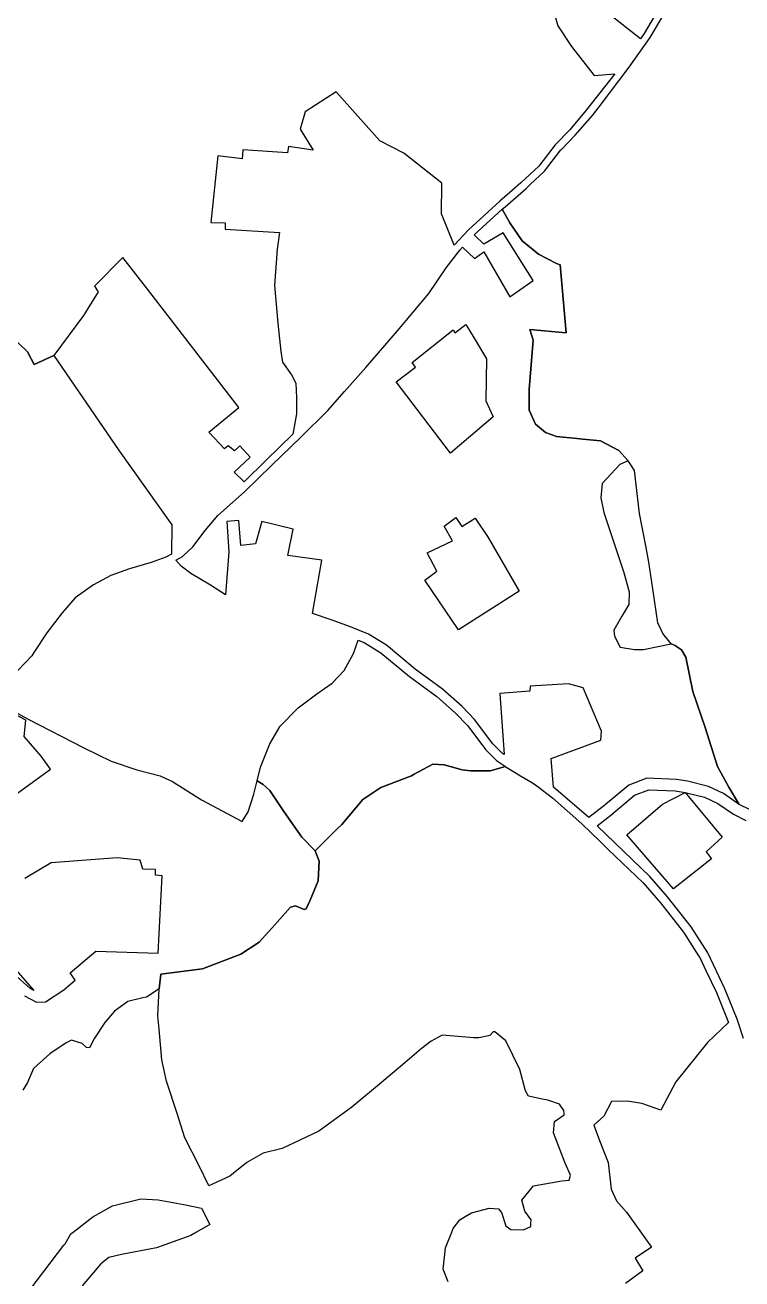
# Model space of a CAD drawing. Header units: millimetres. Extents: x 35444746 to 35449000, y 3482000 to 3488437.
# Drawn here: x 35447750.3 to 35447949.9, y 3484987 to 3485335.8 of the extents above; entities that cross this region are included whole.
import ezdxf

# ---------------------------------------------------------------- set-up
doc = ezdxf.new("R2010")
doc.units = ezdxf.units.MM
doc.layers.add('0203.02旱地整理', color=9, linetype='Continuous', true_color=0x808080)
doc.layers.add('0204.02水田整理', color=9, linetype='Continuous', true_color=0x808080)

msp = doc.modelspace()

# ---------------------------------------------------------------- linework, layer by layer
at = {"layer": '0203.02旱地整理', "color": 41}
for points in [[(35447928.886, 3485344.12), (35447922.681, 3485333.441), (35447921.681, 3485332.034), (35447912.093, 3485339.532)], [(35447928.886, 3485344.12), (35447922.681, 3485333.441), (35447921.681, 3485332.034), (35447912.093, 3485339.532)], [(35447897.903, 3485338.216), (35447898.61, 3485335.653), (35447902.412, 3485329.908), (35447908.798, 3485321.794), (35447914.518, 3485322.263), (35447906.574, 3485312.128), (35447902.015, 3485306.693), (35447897.921, 3485302.473), (35447895.768, 3485299.696), (35447893.335, 3485296.557), (35447888.384, 3485291.906), (35447885.311, 3485289.23), (35447882.535, 3485286.814), (35447873.742, 3485278.888), (35447869.784, 3485274.547), (35447866.231, 3485283.291), (35447866.383, 3485291.821), (35447855.736, 3485300.154), (35447849.114, 3485303.581), (35447836.902, 3485317.258), (35447828.346, 3485311.647), (35447826.881, 3485306.888), (35447830.57, 3485300.995), (35447823.685, 3485302.084), (35447823.364, 3485300.303), (35447810.974, 3485301.075), (35447810.736, 3485298.6), (35447804.016, 3485299.416), (35447802.093, 3485280.914), (35447806.013, 3485280.819), (35447806.007, 3485279.022), (35447821.195, 3485278.154), (35447820.506, 3485273.467), (35447819.757, 3485263.335), (35447820.663, 3485252.924), (35447821.533, 3485244.981), (35447821.984, 3485242.083), (35447824.475, 3485238.478), (35447825.721, 3485236.185), (35447825.852, 3485232.122), (35447825.852, 3485227.666), (35447824.91, 3485221.984), (35447817.437, 3485214.8), (35447811.348, 3485208.772), (35447808.582, 3485211.447), (35447812.992, 3485215.635), (35447810.105, 3485218.786), (35447808.665, 3485217.39), (35447806.9, 3485218.779), (35447805.849, 3485217.915), (35447801.467, 3485222.573), (35447809.798, 3485229.402), (35447784.126, 3485262.682), (35447777.589, 3485271.143), (35447769.619, 3485263.228), (35447770.711, 3485261.59), (35447766.617, 3485255.016), (35447758.321, 3485243.874), (35447752.901, 3485241.385), (35447750.968, 3485244.934), (35447743.894, 3485251.784)], [(35447897.903, 3485338.216), (35447898.61, 3485335.653), (35447902.412, 3485329.908), (35447908.798, 3485321.794), (35447914.518, 3485322.263), (35447906.574, 3485312.128), (35447902.015, 3485306.693), (35447897.921, 3485302.473), (35447895.768, 3485299.696), (35447893.335, 3485296.557), (35447888.384, 3485291.906), (35447885.311, 3485289.23), (35447882.535, 3485286.814), (35447873.742, 3485278.888), (35447869.784, 3485274.547), (35447866.231, 3485283.291), (35447866.383, 3485291.821), (35447855.736, 3485300.154), (35447849.114, 3485303.581), (35447836.902, 3485317.258), (35447828.346, 3485311.647), (35447826.881, 3485306.888), (35447830.57, 3485300.995), (35447823.685, 3485302.084), (35447823.364, 3485300.303), (35447810.974, 3485301.075), (35447810.736, 3485298.6), (35447804.016, 3485299.416), (35447802.093, 3485280.914), (35447806.013, 3485280.819), (35447806.007, 3485279.022), (35447821.195, 3485278.154), (35447820.506, 3485273.467), (35447819.757, 3485263.335), (35447820.663, 3485252.924), (35447821.533, 3485244.981), (35447821.984, 3485242.083), (35447824.475, 3485238.478), (35447825.721, 3485236.185), (35447825.852, 3485232.122), (35447825.852, 3485227.666), (35447824.91, 3485221.984), (35447817.437, 3485214.8), (35447811.348, 3485208.772), (35447808.582, 3485211.447), (35447812.992, 3485215.635), (35447810.105, 3485218.786), (35447808.665, 3485217.39), (35447806.9, 3485218.779), (35447805.849, 3485217.915), (35447801.467, 3485222.573), (35447809.798, 3485229.402), (35447784.126, 3485262.682), (35447777.589, 3485271.143), (35447769.619, 3485263.228), (35447770.711, 3485261.59), (35447766.617, 3485255.016), (35447758.321, 3485243.874), (35447752.901, 3485241.385), (35447750.968, 3485244.934), (35447743.894, 3485251.784)], [(35447747.593, 3485121.679), (35447757.407, 3485128.766), (35447754.831, 3485132.416), (35447750.076, 3485137.857), (35447750.547, 3485142.402), (35447741.338, 3485147.211)], [(35447747.593, 3485121.679), (35447757.407, 3485128.766), (35447754.831, 3485132.416), (35447750.076, 3485137.857), (35447750.547, 3485142.402), (35447741.338, 3485147.211)], [(35447745.471, 3485145.897), (35447751.18, 3485142.689), (35447766.688, 3485134.749), (35447774.33, 3485131.058), (35447781.45, 3485128.623), (35447787.96, 3485126.978), (35447789.355, 3485126.308), (35447791.38, 3485125.335), (35447799.43, 3485120.261), (35447810.805, 3485114.215), (35447812.396, 3485116.883), (35447814.048, 3485121.873), (35447814.937, 3485125.539), (35447816.594, 3485124.576), (35447818.509, 3485122.903), (35447822.38, 3485117.051), (35447827.42, 3485109.864), (35447831.071, 3485106.124), (35447832.253, 3485103.246), (35447831.951, 3485097.753), (35447829.733, 3485092.37), (35447828.56, 3485089.921), (35447828.007, 3485089.782), (35447825.635, 3485090.818), (35447824.239, 3485090.422), (35447819.022, 3485084.58), (35447815.462, 3485080.686), (35447810.426, 3485077.33), (35447799.706, 3485073.254), (35447788.161, 3485071.726), (35447787.653, 3485067.725), (35447784.133, 3485065.341), (35447783.149, 3485065.181), (35447778.97, 3485064.131), (35447775.194, 3485061.442), (35447772.563, 3485058.339), (35447769.682, 3485053.927), (35447768.281, 3485051.312), (35447767.463, 3485051.396), (35447766.238, 3485052.465), (35447763.293, 3485053.376), (35447761.817, 3485052.644), (35447757.221, 3485049.63), (35447752.704, 3485045.551), (35447751.053, 3485041.626), (35447749.735, 3485039.502)], [(35447745.471, 3485145.897), (35447751.18, 3485142.689), (35447766.688, 3485134.749), (35447774.33, 3485131.058), (35447781.45, 3485128.623), (35447787.96, 3485126.978), (35447789.355, 3485126.308), (35447791.38, 3485125.335), (35447799.43, 3485120.261), (35447810.805, 3485114.215), (35447812.396, 3485116.883), (35447814.048, 3485121.873), (35447814.937, 3485125.539), (35447816.594, 3485124.576), (35447818.509, 3485122.903), (35447822.38, 3485117.051), (35447827.42, 3485109.864), (35447831.071, 3485106.124), (35447832.253, 3485103.246), (35447831.951, 3485097.753), (35447829.733, 3485092.37), (35447828.56, 3485089.921), (35447828.007, 3485089.782), (35447825.635, 3485090.818), (35447824.239, 3485090.422), (35447819.022, 3485084.58), (35447815.462, 3485080.686), (35447810.426, 3485077.33), (35447799.706, 3485073.254), (35447788.161, 3485071.726), (35447787.653, 3485067.725), (35447784.133, 3485065.341), (35447783.149, 3485065.181), (35447778.97, 3485064.131), (35447775.194, 3485061.442), (35447772.563, 3485058.339), (35447769.682, 3485053.927), (35447768.281, 3485051.312), (35447767.463, 3485051.396), (35447766.238, 3485052.465), (35447763.293, 3485053.376), (35447761.817, 3485052.644), (35447757.221, 3485049.63), (35447752.704, 3485045.551), (35447751.053, 3485041.626), (35447749.735, 3485039.502)], [(35447950.338, 3485053.854), (35447948.601, 3485059.232), (35447945.171, 3485067.698), (35447940.413, 3485077.68), (35447935.744, 3485084.964), (35447929.214, 3485093.307), (35447924.252, 3485098.962), (35447914.507, 3485108.3), (35447909.606, 3485113.066), (35447913.392, 3485116.004), (35447920.014, 3485121.585), (35447923.953, 3485123.057), (35447931.3, 3485122.767), (35447934.066, 3485122.283), (35447939.518, 3485120.972), (35447943.182, 3485119.241), (35447947.51, 3485116.238), (35447950.97, 3485114.538)], [(35447950.338, 3485053.854), (35447948.601, 3485059.232), (35447945.171, 3485067.698), (35447940.413, 3485077.68), (35447935.744, 3485084.964), (35447929.214, 3485093.307), (35447924.252, 3485098.962), (35447914.507, 3485108.3), (35447909.606, 3485113.066), (35447913.392, 3485116.004), (35447920.014, 3485121.585), (35447923.953, 3485123.057), (35447931.3, 3485122.767), (35447934.066, 3485122.283), (35447939.518, 3485120.972), (35447943.182, 3485119.241), (35447947.51, 3485116.238), (35447950.97, 3485114.538)], [(35447750.174, 3485065.764), (35447753.517, 3485063.998), (35447756, 3485064.093), (35447761.118, 3485067.391), (35447764.283, 3485070.11), (35447762.897, 3485072.161), (35447770, 3485078.129), (35447787.358, 3485077.583), (35447788.486, 3485099.158), (35447786.621, 3485099.327), (35447786.626, 3485100.868), (35447783.138, 3485100.961), (35447782.371, 3485103.449), (35447775.943, 3485104.115), (35447757.607, 3485102.734), (35447750.235, 3485098.405)], [(35447750.174, 3485065.764), (35447753.517, 3485063.998), (35447756, 3485064.093), (35447761.118, 3485067.391), (35447764.283, 3485070.11), (35447762.897, 3485072.161), (35447770, 3485078.129), (35447787.358, 3485077.583), (35447788.486, 3485099.158), (35447786.621, 3485099.327), (35447786.626, 3485100.868), (35447783.138, 3485100.961), (35447782.371, 3485103.449), (35447775.943, 3485104.115), (35447757.607, 3485102.734), (35447750.235, 3485098.405)], [(35447742.032, 3485079.417), (35447752.754, 3485067.228), (35447751.622, 3485067.826), (35447747.323, 3485071.741)], [(35447742.032, 3485079.417), (35447752.754, 3485067.228), (35447751.622, 3485067.826), (35447747.323, 3485071.741)]]:
    msp.add_lwpolyline(points, dxfattribs=at)
for points in [[(35447883.187, 3485284.574), (35447885.257, 3485280.809), (35447888.693, 3485275.794), (35447893.303, 3485272.095), (35447898.309, 3485269.519), (35447899.281, 3485269.133), (35447900.962, 3485250.22), (35447890.879, 3485251.128), (35447891.753, 3485248.127), (35447890.655, 3485234.441), (35447890.679, 3485228.646), (35447892.461, 3485224.821), (35447895.169, 3485222.476), (35447898.303, 3485221.368), (35447903.94, 3485220.798), (35447905.579, 3485220.633), (35447910.541, 3485220.112), (35447915.603, 3485217.47), (35447918.23, 3485214.622), (35447915.873, 3485213.538), (35447911.026, 3485208.297), (35447910.655, 3485204.333), (35447911.439, 3485200.192), (35447916.894, 3485183.769), (35447918.491, 3485178.132), (35447918.456, 3485174.66), (35447916.438, 3485171.374), (35447914.249, 3485167.428), (35447914.398, 3485165.773), (35447916.021, 3485162.781), (35447919.981, 3485162.08), (35447922.521, 3485162.068), (35447930.163, 3485163.661), (35447931.297, 3485163.166), (35447931.418, 3485163.088), (35447933.109, 3485161.987), (35447934.269, 3485159.973), (35447936.264, 3485150.412), (35447939.642, 3485140.436), (35447943.061, 3485129.555), (35447946.235, 3485123.803), (35447949.136, 3485119.004), (35447944.789, 3485122.021), (35447940.587, 3485124.006), (35447934.716, 3485125.418), (35447931.64, 3485125.956), (35447923.436, 3485126.28), (35447918.375, 3485124.389), (35447911.38, 3485118.493), (35447907.302, 3485115.329), (35447897.481, 3485123.829), (35447896.773, 3485131.784), (35447910.59, 3485136.895), (35447910.792, 3485139.347), (35447905.669, 3485151.446), (35447901.626, 3485152.586), (35447890.979, 3485151.899), (35447890.869, 3485150.519), (35447882.51, 3485149.859), (35447883.684, 3485132.898), (35447883.228, 3485133.2), (35447880.596, 3485135.886), (35447875.434, 3485142.635), (35447871.989, 3485146.237), (35447866.582, 3485151.033), (35447858.951, 3485156.628), (35447850.911, 3485163.264), (35447845.961, 3485166.384), (35447840.939, 3485168.37), (35447835.569, 3485170.303), (35447830.367, 3485172.147), (35447832.915, 3485186.924), (35447823.443, 3485188.255), (35447824.938, 3485195.529), (35447816.231, 3485197.676), (35447814.5, 3485191.493), (35447810.384, 3485191.058), (35447809.879, 3485198.002), (35447806.537, 3485197.688), (35447807.09, 3485189.237), (35447806.11, 3485177.329), (35447801.931, 3485180.02), (35447796.481, 3485183.223), (35447793.751, 3485185.25), (35447792.281, 3485186.917), (35447794.165, 3485187.985), (35447797.062, 3485190.682), (35447800.486, 3485195.235), (35447803.984, 3485199.419), (35447811.467, 3485205.936), (35447818.922, 3485213.315), (35447827.086, 3485221.165), (35447834.64, 3485228.596), (35447839.216, 3485233.919), (35447845.206, 3485240.598), (35447854.037, 3485250.768), (35447862.703, 3485261.183), (35447867.605, 3485268.305), (35447871.396, 3485273.199), (35447872.154, 3485274.031), (35447875.433, 3485270.85), (35447878.042, 3485272.749), (35447885.312, 3485260.187), (35447891.76, 3485264.766), (35447883.46, 3485278.014), (35447878.055, 3485274.845), (35447875.334, 3485277.496)], [(35447883.187, 3485284.574), (35447885.257, 3485280.809), (35447888.693, 3485275.794), (35447893.303, 3485272.095), (35447898.309, 3485269.519), (35447899.281, 3485269.133), (35447900.962, 3485250.22), (35447890.879, 3485251.128), (35447891.753, 3485248.127), (35447890.655, 3485234.441), (35447890.679, 3485228.646), (35447892.461, 3485224.821), (35447895.169, 3485222.476), (35447898.303, 3485221.368), (35447903.94, 3485220.798), (35447905.579, 3485220.633), (35447910.541, 3485220.112), (35447915.603, 3485217.47), (35447918.23, 3485214.622), (35447915.873, 3485213.538), (35447911.026, 3485208.297), (35447910.655, 3485204.333), (35447911.439, 3485200.192), (35447916.894, 3485183.769), (35447918.491, 3485178.132), (35447918.456, 3485174.66), (35447916.438, 3485171.374), (35447914.249, 3485167.428), (35447914.398, 3485165.773), (35447916.021, 3485162.781), (35447919.981, 3485162.08), (35447922.521, 3485162.068), (35447930.163, 3485163.661), (35447931.297, 3485163.166), (35447931.418, 3485163.088), (35447933.109, 3485161.987), (35447934.269, 3485159.973), (35447936.264, 3485150.412), (35447939.642, 3485140.436), (35447943.061, 3485129.555), (35447946.235, 3485123.803), (35447949.136, 3485119.004), (35447944.789, 3485122.021), (35447940.587, 3485124.006), (35447934.716, 3485125.418), (35447931.64, 3485125.956), (35447923.436, 3485126.28), (35447918.375, 3485124.389), (35447911.38, 3485118.493), (35447907.302, 3485115.329), (35447897.481, 3485123.829), (35447896.773, 3485131.784), (35447910.59, 3485136.895), (35447910.792, 3485139.347), (35447905.669, 3485151.446), (35447901.626, 3485152.586), (35447890.979, 3485151.899), (35447890.869, 3485150.519), (35447882.51, 3485149.859), (35447883.684, 3485132.898), (35447883.228, 3485133.2), (35447880.596, 3485135.886), (35447875.434, 3485142.635), (35447871.989, 3485146.237), (35447866.582, 3485151.033), (35447858.951, 3485156.628), (35447850.911, 3485163.264), (35447845.961, 3485166.384), (35447840.939, 3485168.37), (35447835.569, 3485170.303), (35447830.367, 3485172.147), (35447832.915, 3485186.924), (35447823.443, 3485188.255), (35447824.938, 3485195.529), (35447816.231, 3485197.676), (35447814.5, 3485191.493), (35447810.384, 3485191.058), (35447809.879, 3485198.002), (35447806.537, 3485197.688), (35447807.09, 3485189.237), (35447806.11, 3485177.329), (35447801.931, 3485180.02), (35447796.481, 3485183.223), (35447793.751, 3485185.25), (35447792.281, 3485186.917), (35447794.165, 3485187.985), (35447797.062, 3485190.682), (35447800.486, 3485195.235), (35447803.984, 3485199.419), (35447811.467, 3485205.936), (35447818.922, 3485213.315), (35447827.086, 3485221.165), (35447834.64, 3485228.596), (35447839.216, 3485233.919), (35447845.206, 3485240.598), (35447854.037, 3485250.768), (35447862.703, 3485261.183), (35447867.605, 3485268.305), (35447871.396, 3485273.199), (35447872.154, 3485274.031), (35447875.433, 3485270.85), (35447878.042, 3485272.749), (35447885.312, 3485260.187), (35447891.76, 3485264.766), (35447883.46, 3485278.014), (35447878.055, 3485274.845), (35447875.334, 3485277.496)], [(35447880.688, 3485226.835), (35447868.752, 3485216.753), (35447853.67, 3485236.573), (35447859.048, 3485240.63), (35447858.059, 3485241.908), (35447869.483, 3485251.069), (35447869.967, 3485250.243), (35447872.997, 3485252.476), (35447875.344, 3485248.751), (35447878.757, 3485242.952), (35447878.639, 3485231.26)], [(35447880.688, 3485226.835), (35447868.752, 3485216.753), (35447853.67, 3485236.573), (35447859.048, 3485240.63), (35447858.059, 3485241.908), (35447869.483, 3485251.069), (35447869.967, 3485250.243), (35447872.997, 3485252.476), (35447875.344, 3485248.751), (35447878.757, 3485242.952), (35447878.639, 3485231.26)], [(35447870.976, 3485167.534), (35447861.628, 3485181.356), (35447864.939, 3485183.887), (35447862.31, 3485188.949), (35447869.321, 3485192.355), (35447866.984, 3485196.444), (35447870.295, 3485198.78), (35447871.95, 3485196.346), (35447875.628, 3485198.671), (35447879.216, 3485193.263), (35447887.903, 3485178.294)], [(35447870.976, 3485167.534), (35447861.628, 3485181.356), (35447864.939, 3485183.887), (35447862.31, 3485188.949), (35447869.321, 3485192.355), (35447866.984, 3485196.444), (35447870.295, 3485198.78), (35447871.95, 3485196.346), (35447875.628, 3485198.671), (35447879.216, 3485193.263), (35447887.903, 3485178.294)], [(35447934.066, 3485122.283), (35447944.403, 3485109.906), (35447939.945, 3485105.832), (35447941.392, 3485103.885), (35447930.851, 3485095.55), (35447917.817, 3485110.57), (35447927.802, 3485119.041)], [(35447934.066, 3485122.283), (35447944.403, 3485109.906), (35447939.945, 3485105.832), (35447941.392, 3485103.885), (35447930.851, 3485095.55), (35447917.817, 3485110.57), (35447927.802, 3485119.041)]]:
    msp.add_lwpolyline(points, close=True, dxfattribs=at)
at = {"layer": '0204.02水田整理', "color": 51}
for points in [[(35447952.001, 3485117.597), (35447949.136, 3485119.004), (35447946.235, 3485123.803), (35447943.061, 3485129.555), (35447939.642, 3485140.436), (35447936.264, 3485150.412), (35447934.269, 3485159.973), (35447933.109, 3485161.987), (35447931.418, 3485163.088), (35447931.297, 3485163.166), (35447930.163, 3485163.661), (35447927.871, 3485166.502), (35447926.493, 3485169.499), (35447925.08, 3485179.014), (35447923.988, 3485186.369), (35447923.203, 3485190.456), (35447921.389, 3485199.908), (35447920.027, 3485211.865), (35447919.176, 3485213.171), (35447918.23, 3485214.622), (35447915.603, 3485217.47), (35447910.541, 3485220.112), (35447905.579, 3485220.633), (35447903.94, 3485220.798), (35447898.303, 3485221.368), (35447895.169, 3485222.476), (35447892.461, 3485224.821), (35447890.679, 3485228.646), (35447890.655, 3485234.441), (35447891.753, 3485248.127), (35447890.879, 3485251.128), (35447900.962, 3485250.22), (35447899.281, 3485269.133), (35447898.309, 3485269.519), (35447893.303, 3485272.095), (35447888.693, 3485275.794), (35447885.257, 3485280.809), (35447883.187, 3485284.574), (35447883.968, 3485285.278), (35447889.794, 3485290.35), (35447890.958, 3485291.443), (35447894.893, 3485295.141), (35447899.508, 3485301.095), (35447899.627, 3485301.217), (35447903.488, 3485305.197), (35447908.332, 3485310.687), (35447910.112, 3485313.036), (35447918.505, 3485324.109), (35447924.363, 3485332.357), (35447930.623, 3485343.13)], [(35447743.894, 3485251.784), (35447750.968, 3485244.934), (35447752.901, 3485241.385), (35447758.321, 3485243.874), (35447776.559, 3485217.385), (35447791.194, 3485196.804), (35447791.071, 3485188.644), (35447789.524, 3485187.767), (35447785.461, 3485186.32), (35447779.401, 3485184.541), (35447774.21, 3485182.666), (35447769.422, 3485180.045), (35447764.296, 3485176.433), (35447760.652, 3485172.321), (35447756.366, 3485166.755), (35447752.806, 3485161.27), (35447752.219, 3485160.365), (35447746.391, 3485154.179)], [(35447868.093, 3484986.143), (35447866.741, 3484989.729), (35447867.21, 3484993.872), (35447867.409, 3484995.622), (35447869.127, 3485000), (35447869.502, 3485001.034), (35447871.376, 3485003.439), (35447872.836, 3485004.317), (35447874.588, 3485005.371), (35447879.512, 3485006.63), (35447882.087, 3485006.469), (35447882.979, 3485005.476), (35447884.138, 3485001.737), (35447884.955, 3485001.179), (35447885.604, 3485000.737), (35447889.048, 3485000.62), (35447891.109, 3485001.584), (35447891.159, 3485002.487), (35447891.209, 3485003.388), (35447889.43, 3485005.867), (35447888.64, 3485008.91), (35447891.848, 3485012.863), (35447899.73, 3485014.306), (35447901.787, 3485014.45), (35447902.13, 3485015.844), (35447900.683, 3485019.147), (35447897.398, 3485027.649), (35447897.751, 3485030.767), (35447900.456, 3485032.605), (35447900.416, 3485032.868), (35447900.274, 3485033.815), (35447899.139, 3485035.555), (35447895.857, 3485036.741), (35447894.295, 3485037.004), (35447890.515, 3485037.784), (35447889.69, 3485039.325), (35447888.088, 3485045.232), (35447884.208, 3485053.209), (35447881.11, 3485055.706), (35447880.663, 3485055.69), (35447879.738, 3485054.672), (35447879.386, 3485054.599), (35447876.636, 3485054.027), (35447875.278, 3485054.061), (35447866.462, 3485054.746), (35447863.37, 3485053.157), (35447860.643, 3485051.015), (35447856.068, 3485047.123), (35447849.604, 3485041.624), (35447841.284, 3485034.765), (35447832.13, 3485028.1), (35447821.894, 3485023.256), (35447816.643, 3485022), (35447812.032, 3485019.345), (35447807.328, 3485015.546), (35447801.484, 3485012.912), (35447798.825, 3485018.4), (35447794.778, 3485026.224), (35447792.678, 3485033.008), (35447789.688, 3485042), (35447788.402, 3485047.883), (35447787.635, 3485056.473), (35447787.301, 3485060.215), (35447787.653, 3485067.725), (35447788.161, 3485071.726), (35447799.706, 3485073.254), (35447810.426, 3485077.33), (35447815.462, 3485080.686), (35447819.022, 3485084.58), (35447824.239, 3485090.422), (35447825.635, 3485090.818), (35447828.007, 3485089.782), (35447828.56, 3485089.921), (35447829.733, 3485092.37), (35447831.951, 3485097.753), (35447832.253, 3485103.246), (35447831.071, 3485106.124), (35447837.059, 3485111.993), (35447838.526, 3485113.431), (35447844.332, 3485120.352), (35447845.523, 3485121.142), (35447849.332, 3485123.671), (35447857.913, 3485126.954), (35447858.693, 3485127.377), (35447863.863, 3485130.182), (35447866.982, 3485129.979), (35447871.979, 3485128.614), (35447874.358, 3485128.344), (35447879.78, 3485128.371), (35447884.088, 3485129.513), (35447884.435, 3485129.284), (35447888.258, 3485126.935), (35447891.569, 3485125.034), (35447892.768, 3485124.129), (35447897.127, 3485120.838), (35447905.298, 3485113.63), (35447910.393, 3485108.675), (35447912.701, 3485106.429), (35447922.372, 3485097.162), (35447927.212, 3485091.647), (35447933.621, 3485083.458), (35447937.821, 3485076.906), (35447938.136, 3485076.414), (35447939.857, 3485072.804), (35447942.79, 3485066.65), (35447946.156, 3485058.343), (35447940.345, 3485052.733), (35447931.521, 3485041.815), (35447927.327, 3485033.916), (35447922.027, 3485035.798), (35447918.036, 3485036.415), (35447913.546, 3485036.364), (35447911.444, 3485032.276), (35447908.689, 3485029.748), (35447910.211, 3485025.532), (35447912.62, 3485019.411), (35447913.476, 3485011.941), (35447915.008, 3485008.714), (35447917.776, 3485005.556), (35447924.713, 3484995.846), (35447920.199, 3484992.764), (35447922.327, 3484989.188), (35447917.479, 3484985.664)], [(35447752, 3484984.376), (35447761.085, 3484996.379), (35447761.487, 3484996.778), (35447763.094, 3484999.546), (35447763.68, 3485000), (35447769.225, 3485004.294), (35447774.644, 3485007.308), (35447782.601, 3485009.248), (35447787.354, 3485008.986), (35447794.487, 3485007.681), (35447799.408, 3485006.661), (35447801.803, 3485002.147), (35447798.101, 3485000), (35447796.487, 3484999.064), (35447786.925, 3484995.586), (35447777.206, 3484993.742), (35447773.694, 3484992.938), (35447771.402, 3484991.15), (35447770.437, 3484990.01), (35447766.239, 3484985.046)]]:
    msp.add_lwpolyline(points, dxfattribs=at)
msp.add_lwpolyline([(35447843.072, 3485164.73), (35447844.78, 3485164.055), (35447849.384, 3485161.153), (35447857.353, 3485154.575), (35447864.947, 3485149.008), (35447870.184, 3485144.363), (35447873.456, 3485140.942), (35447877.522, 3485135.626), (35447878.628, 3485134.18), (35447881.564, 3485131.184), (35447884.088, 3485129.513), (35447879.78, 3485128.371), (35447874.358, 3485128.344), (35447871.979, 3485128.614), (35447866.982, 3485129.979), (35447863.863, 3485130.182), (35447858.693, 3485127.377), (35447857.913, 3485126.954), (35447849.332, 3485123.671), (35447845.523, 3485121.142), (35447844.332, 3485120.352), (35447838.526, 3485113.431), (35447837.059, 3485111.993), (35447831.071, 3485106.124), (35447827.42, 3485109.864), (35447822.38, 3485117.051), (35447818.509, 3485122.903), (35447816.594, 3485124.576), (35447814.937, 3485125.539), (35447815.873, 3485129.396), (35447818.433, 3485135.869), (35447821.312, 3485140.757), (35447826.401, 3485145.893), (35447831.568, 3485149.72), (35447835.825, 3485152.717), (35447839.19, 3485156.222), (35447841.723, 3485161.001)], close=True, dxfattribs=at)

doc.saveas('drawing.dxf')
